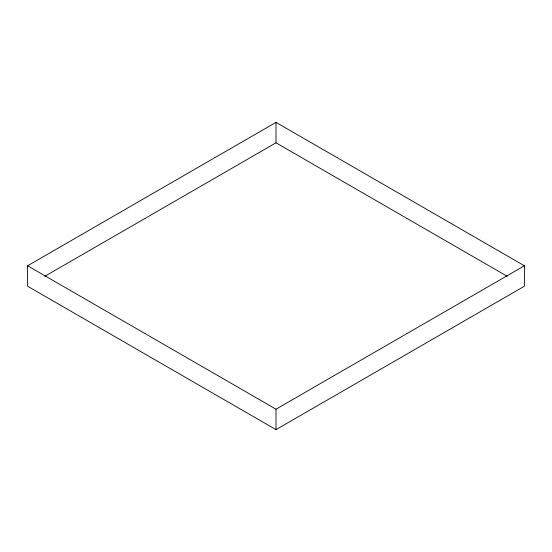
<?xml version="1.0" encoding="UTF-8"?>
<svg xmlns="http://www.w3.org/2000/svg" width="552" height="552" viewBox="0 0 552 552"><rect width="100%" height="100%" fill="white"/><g stroke="black" fill="none" stroke-linecap="round" stroke-linejoin="round"><path stroke-width="0.83" d="M27.6 265.774L27.6 286.226L276 429.642L524.4 286.226L524.4 265.774L276 122.358L27.6 265.774L276 409.184L524.4 265.774M276 429.642L276 409.184M44.753 276.324L276 142.816L276 122.358M276 142.816L507.247 276.324"/></g></svg>
